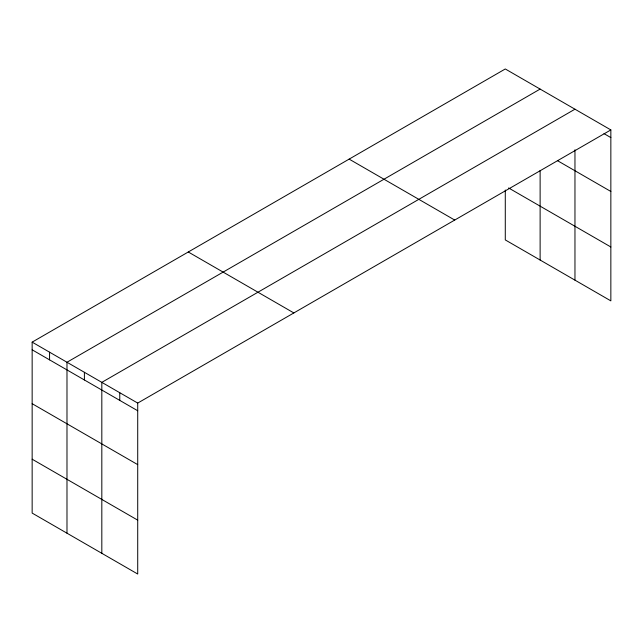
<?xml version="1.0" encoding="UTF-8"?>
<svg xmlns="http://www.w3.org/2000/svg" width="643" height="643" viewBox="0 0 643 643"><rect width="100%" height="100%" fill="white"/><g stroke="black" fill="none" stroke-linecap="round" stroke-linejoin="round"><path stroke-width="0.96" d="M610.85 129.918L505.285 68.97L32.15 342.132L32.15 513.082L137.715 574.03L137.715 403.081L610.85 129.918L610.85 300.868L505.285 239.919L505.285 190.031M540.12 89.088L66.985 362.25L66.985 533.192M574.963 109.197L101.819 382.36L101.819 553.31M604.01 133.64L610.85 137.594M557.537 160.694L610.85 191.469M508.605 187.957L610.85 246.984M349.149 159.118L454.714 220.059M188.286 251.992L293.851 312.94M32.15 342.132L137.715 403.081M32.15 349.808L137.715 410.756M32.15 403.691L137.715 464.632M32.15 459.198L137.715 520.147M574.963 149.795L574.963 280.139M540.12 170.459L540.12 260.029M119.767 392.72L119.767 400.396M84.402 372.305L84.402 379.973M49.567 352.195L49.567 359.863"/></g></svg>
